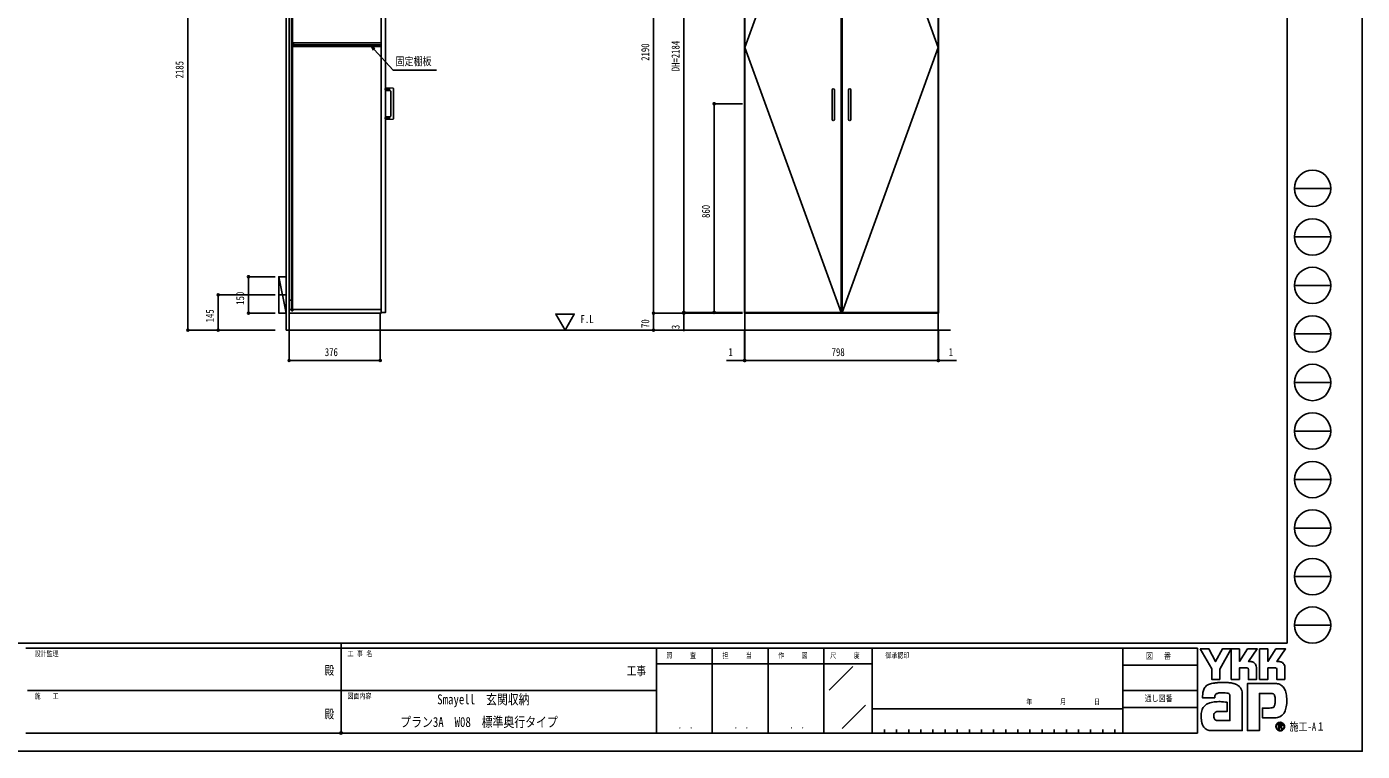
# Model space of a CAD drawing. Units: millimetres, scale not verified. Extents: x -4205 to 4205, y -2970 to 2970.
# Drawn here: x -1301 to 4205, y -2970 to 16 of the extents above; entities that cross this region are included whole.
import ezdxf
from ezdxf.enums import TextEntityAlignment as Align

# ---------------------------------------------------------------- set-up
doc = ezdxf.new("R2010")
doc.units = ezdxf.units.MM
doc.header["$LTSCALE"] = 20
doc.header["$PDMODE"] = 32
doc.header["$PDSIZE"] = 10
for name, color, linetype in [('0-1_USER1', 3, 'Continuous'), ('0-2_YKK_11', 7, 'Continuous'), ('0-3_YKK_12', 2, 'Continuous'), ('0-4_YKK_13', 4, 'Continuous'), ('0-5_YKK_D', 6, 'Continuous'), ('0-6_YKK_ZWAK', 7, 'Continuous'), ('0-7_YSS_K', 3, 'Continuous')]:
    doc.layers.add(name, color=color, linetype=linetype)
doc.styles.add('ＭＳ ゴシック', font='')
doc.styles.get('ＭＳ ゴシック').set_extended_font_data('MS Gothic')

msp = doc.modelspace()

# ---------------------------------------------------------------- linework, layer by layer
at = {"layer": '0-2_YKK_11'}
msp.add_lwpolyline([(160.02, -50.23), (-201.48, -50.23), (-201.48, -65.23), (160.02, -65.23)], close=True, dxfattribs=at)
at = {"layer": '0-3_YKK_12'}
for p, q in [((-208.98, 1016.5), (-208.98, -1154.5)), ((-204.98, 1016.5), (-204.98, -1154.5)), ((162.81, -57.73), (-204.28, -57.73)), ((-264.78, -1089), (-229.19, -1089)), ((-208.98, -1110.5), (-219.48, -1110.5)), ((-219.48, -1149), (-209.48, -1149)), ((-209.48, -1149), (-209.48, -1154.5)), ((-204.48, -1154.5), (-209.48, -1154.5)), ((-204.48, -1149), (160.52, -1149)), ((-204.48, -1149), (-204.48, -1154.5))]:
    msp.add_line(p, q, dxfattribs=at)
for points in [[(-219.48, -1164), (160.52, -1164), (160.52, 1026), (-219.48, 1026)], [(160.52, -1161), (178.52, -1161), (178.52, 1023), (160.52, 1023)], [(1658.02, -1164), (2458.02, -1164), (2458.02, 1026), (1658.02, 1026)], [(1660.02, -1161), (2056.02, -1161), (2056.02, 1023), (1660.02, 1023)], [(2456.02, -1161), (2060.02, -1161), (2060.02, 1023), (2456.02, 1023)], [(-219.48, -1234), (156.52, -1234), (156.52, -1164), (-219.48, -1164)], [(1659.02, -1234), (2457.02, -1234), (2457.02, -1164), (1659.02, -1164)]]:
    msp.add_lwpolyline(points, close=True, dxfattribs=at)
for points in [[(2056.02, 1023), (1660.02, -69), (2056.02, -1161)], [(2060.02, -1161), (2456.02, -69), (2060.02, 1023)]]:
    msp.add_lwpolyline(points, dxfattribs=at)
at = {"layer": '0-4_YKK_13'}
for p, q in [((196.57, -241), (173.42, -241)), ((178.52, -235.49), (209.1, -237.09)), ((178.52, -246.51), (178.52, -235.49)), ((197.62, -247.51), (178.52, -246.51)), ((199.52, -352.49), (199.52, -249.5)), ((210.52, -238.59), (210.52, -363.4)), ((2019.02, -243.57), (2019.02, -365.89)), ((2029.02, -243.57), (2029.02, -365.89)), ((2087.02, -243.57), (2087.02, -365.89)), ((2097.02, -243.57), (2097.02, -365.89)), ((196.57, -361), (173.42, -361))]:
    msp.add_line(p, q, dxfattribs=at)
msp.add_lwpolyline([(209.1, -364.9), (178.52, -366.51), (178.52, -355.49), (197.62, -354.49)], dxfattribs=at)
for centre, radius, start, end in [((197.52, -249.5), 2, 0.20478, 86.80473), ((209.02, -238.59), 1.5, 359.78876, 87.2363), ((2024.02, -244.27), 5.05, 8.0102, 171.9898), ((2092.02, -244.27), 5.05, 8.0102, 171.9898), ((197.52, -352.49), 2, 273.20478, 359.80473), ((209.02, -363.4), 1.5, 272.78876, 0.2363), ((2024.02, -365.19), 5.05, 188.0102, 351.9898), ((2092.02, -365.19), 5.05, 188.0102, 351.9898)]:
    msp.add_arc(centre, radius, start, end, dxfattribs=at)
at = {"layer": '0-5_YKK_D'}
for p, q in [((1283.02, 1026), (1283.02, -1164)), ((1408.02, -1161), (1408.02, 1023)), ((-636.98, -1234), (-636.98, 951)), ((1650.02, -301), (1532.02, -301)), ((1533.02, -1161), (1533.02, -301)), ((-276.92, -1014), (-387.98, -1014)), ((-386.98, -1164), (-386.98, -1014)), ((-276.92, -1089), (-512.98, -1089)), ((-511.98, -1234), (-511.98, -1089)), ((1408.02, -1161), (1408.02, -1144)), ((-276.92, -1164), (-387.98, -1164)), ((1650.02, -1164), (1282.02, -1164)), ((1650.02, -1164), (1282.02, -1164)), ((1283.02, -1164), (1283.02, -1234)), ((1650.02, -1161), (1407.02, -1161)), ((1650.02, -1161), (1407.02, -1161)), ((1650.02, -1164), (1407.02, -1164)), ((1408.02, -1161), (1408.02, -1164)), ((1408.02, -1164), (1408.02, -1238)), ((1650.02, -1161), (1532.02, -1161)), ((-276.92, -1234), (-637.98, -1234)), ((-276.92, -1234), (-512.98, -1234)), ((-219.48, -1239), (-219.48, -1360)), ((156.52, -1239), (156.52, -1360)), ((1650.02, -1234), (1282.02, -1234)), ((1658.02, -1239), (1658.02, -1360)), ((1659.02, -1239), (1659.02, -1360)), ((1659.02, -1239), (1659.02, -1360)), ((2457.02, -1239), (2457.02, -1360)), ((2457.02, -1239), (2457.02, -1360)), ((2458.02, -1239), (2458.02, -1360)), ((156.52, -1359), (-219.48, -1359)), ((1658.02, -1359), (1584.02, -1359)), ((1659.02, -1359), (1658.02, -1359)), ((1659.02, -1359), (1676.02, -1359)), ((1659.02, -1359), (2457.02, -1359)), ((2457.02, -1359), (2440.02, -1359)), ((2457.02, -1359), (2458.02, -1359)), ((2458.02, -1359), (2532.02, -1359))]:
    msp.add_line(p, q, dxfattribs=at)
for points in [[(134.53, -74.8), (119.72, -65.3), (127.8, -80.93)], [(119.72, -65.3), (131.16, -77.86), (208.92, -163.23), (388.77, -163.23)]]:
    msp.add_lwpolyline(points, dxfattribs=at)
for centre in [(1533.02, -301), (-386.98, -1014), (-511.98, -1089), (-386.98, -1164), (1283.02, -1164), (1283.02, -1164), (1408.02, -1161), (1408.02, -1161), (1408.02, -1164), (1533.02, -1161), (-636.98, -1234), (-511.98, -1234), (1283.02, -1234), (-219.48, -1359), (156.52, -1359), (1658.02, -1359), (1659.02, -1359), (1659.02, -1359), (2457.02, -1359), (2457.02, -1359), (2458.02, -1359)]:
    msp.add_circle(centre, 4.25, dxfattribs=at)
at = {"layer": '0-6_YKK_ZWAK'}
for p, q in [((3895.02, 2775), (3895.02, -2525)), ((3925.02, -650), (4075.02, -650)), ((3925.02, -850), (4075.02, -850)), ((3925.02, -1050), (4075.02, -1050)), ((3925.02, -1250), (4075.02, -1250)), ((3925.02, -1450), (4075.02, -1450)), ((3925.02, -1650), (4075.02, -1650)), ((3925.02, -1850), (4075.02, -1850)), ((3925.02, -2050), (4075.02, -2050)), ((3925.02, -2250), (4075.02, -2250)), ((3925.02, -2450), (4075.02, -2450)), ((3895.02, -2525), (-3904.98, -2525)), ((-4.98, -2525), (-4.98, -2895)), ((-4.98, -2545), (-1304.98, -2545)), ((1295.02, -2545), (-4.98, -2545)), ((1525.02, -2545), (1525.02, -2895)), ((1755.02, -2545), (1755.02, -2895)), ((1985.02, -2545), (1985.02, -2895)), ((2185.02, -2545), (1985.02, -2545)), ((3217.52, -2545), (2185.02, -2545)), ((2185.02, -2545), (2185.02, -2895)), ((3217.52, -2545), (3217.52, -2895)), ((3525.02, -2545), (3217.52, -2545)), ((3525.02, -2545), (3525.02, -2895)), ((1985.02, -2610), (1295.02, -2610)), ((1985.02, -2610), (2185.02, -2610)), ((2007.1, -2718.29), (2105.04, -2620.36)), ((3217.52, -2615), (3525.02, -2615)), ((-1297.48, -2720), (-4.98, -2720)), ((-4.98, -2720), (1295.02, -2720)), ((3217.52, -2720), (3525.02, -2720)), ((2060.67, -2875.99), (2156.89, -2779.77)), ((2185.02, -2795), (3217.52, -2795)), ((3525.02, -2790), (3217.52, -2790)), ((-1304.98, -2895), (-4.98, -2895)), ((-4.98, -2895), (1295.02, -2895)), ((1295.02, -2895), (1985.02, -2895)), ((1985.02, -2895), (2185.02, -2895)), ((2185.02, -2895), (3217.52, -2895)), ((2235.02, -2880), (2235.02, -2895)), ((2285.02, -2880), (2285.02, -2895)), ((2335.02, -2880), (2335.02, -2895)), ((2385.02, -2880), (2385.02, -2895)), ((2435.02, -2880), (2435.02, -2895)), ((2485.02, -2880), (2485.02, -2895)), ((2535.02, -2880), (2535.02, -2895)), ((2585.02, -2880), (2585.02, -2895)), ((2635.02, -2880), (2635.02, -2895)), ((2685.02, -2880), (2685.02, -2895)), ((2735.02, -2880), (2735.02, -2895)), ((2785.02, -2880), (2785.02, -2895)), ((2835.02, -2880), (2835.02, -2895)), ((2885.02, -2880), (2885.02, -2895)), ((2935.02, -2880), (2935.02, -2895)), ((2985.02, -2880), (2985.02, -2895)), ((3035.02, -2880), (3035.02, -2895)), ((3085.02, -2880), (3085.02, -2895)), ((3135.02, -2880), (3135.02, -2895)), ((3185.02, -2880), (3185.02, -2895)), ((3217.52, -2895), (3525.02, -2895)), ((3866.67, -2883.98), (3866.67, -2883.98))]:
    msp.add_line(p, q, dxfattribs=at)
for points in [[(-4205, -2970), (4205, -2970), (4205, 2970), (-4205, 2970)], [(3536.02, -2548), (3572.83, -2548), (3600.47, -2600.1), (3628.04, -2548), (3664.88, -2548), (3617.67, -2631.99), (3617.67, -2674.13), (3584.1, -2674.13), (3584.1, -2630.86)]]:
    msp.add_lwpolyline(points, close=True, dxfattribs=at)
for points in [[(1985.02, -2545), (1295.02, -2545), (1295.02, -2895)], [(3730.55, -2626.61), (3698.77, -2626.61), (3698.77, -2674.1), (3664.91, -2674.1), (3664.91, -2548), (3698.77, -2548), (3698.77, -2599.58), (3732.07, -2548), (3771.84, -2548), (3736.16, -2600.21), (3737.42, -2600.21), (3738.82, -2600.21), (3740.25, -2600.21), (3741.63, -2600.21), (3742.87, -2600.21), (3743.86, -2600.21), (3744.52, -2600.21), (3744.77, -2600.21)], [(3847.51, -2626.61), (3815.77, -2626.61), (3815.77, -2674.13), (3781.9, -2674.13), (3781.9, -2548), (3815.77, -2548), (3815.77, -2599.58), (3849.03, -2548), (3888.8, -2548), (3853.12, -2600.21), (3854.4, -2600.21), (3855.8, -2600.21), (3857.24, -2600.21), (3858.61, -2600.21), (3859.84, -2600.21), (3860.83, -2600.21), (3861.49, -2600.21), (3861.73, -2600.21)], [(3754.51, -2602.21), (3758.55, -2604.52), (3761.97, -2607.53), (3764.73, -2611.12), (3766.76, -2615.15), (3768.01, -2619.5), (3768.44, -2624.04), (3768.44, -2674.22), (3735.41, -2674.22), (3735.41, -2631.41)], [(3871.48, -2602.21), (3875.54, -2604.52), (3878.97, -2607.53), (3881.74, -2611.12), (3883.78, -2615.15), (3885.05, -2619.5), (3885.48, -2624.04), (3885.48, -2674.13), (3852.37, -2674.13), (3852.37, -2631.41)], [(3828.87, -2731.51), (3781.19, -2731.51), (3781.19, -2885), (3731.23, -2885), (3731.23, -2690.79), (3847.35, -2690.79)], [(3604.8, -2732.31), (3602.47, -2733.62), (3600.66, -2735.22), (3599.29, -2737.08), (3598.29, -2739.2), (3597.61, -2741.53), (3597.16, -2744.07), (3596.89, -2746.79), (3596.73, -2749.67), (3546.74, -2749.79), (3546.89, -2742.95), (3547.17, -2735.27)], [(3707.71, -2719.17), (3709.13, -2724.9), (3709.93, -2731.04), (3710.18, -2737.59), (3710.18, -2885), (3589.55, -2885)], [(3623.95, -2765.53), (3633.41, -2766.15), (3640.84, -2766.99), (3645.71, -2767.77), (3647.45, -2768.23), (3647.45, -2806.47), (3641.92, -2805.89), (3635.86, -2805.56), (3629.65, -2805.43), (3623.69, -2805.45), (3618.37, -2805.56), (3614.08, -2805.71), (3611.23, -2805.84), (3610.19, -2805.89), (3605.86, -2806.68), (3602.13, -2807.92), (3599, -2809.61), (3596.47, -2811.77), (3594.53, -2814.4), (3593.18, -2817.5), (3592.44, -2821.1), (3592.29, -2825.19), (3592.76, -2829.69), (3593.72, -2833.41), (3595.09, -2836.42), (3596.83, -2838.79), (3598.86, -2840.59), (3601.13, -2841.91), (3603.59, -2842.79), (3606.16, -2843.32), (3659.26, -2843.32), (3659.26, -2745.07), (3659.28, -2743.13), (3659.18, -2741.22), (3658.93, -2739.39), (3658.5, -2737.65), (3657.86, -2736.02), (3656.99, -2734.55), (3655.84, -2733.24), (3654.39, -2732.12)], [(3654.39, -2732.12), (3651.27, -2730.9), (3646.29, -2729.87), (3639.94, -2729.1), (3632.71, -2728.69), (3625.08, -2728.73), (3617.56, -2729.28)], [(3845.83, -2761), (3845.76, -2754.63), (3845.46, -2748.9), (3844.74, -2743.86), (3843.44, -2739.59)], [(3878.71, -2704.51), (3881.97, -2708.62), (3884.41, -2712.61), (3886.12, -2716.22)], [(3874.56, -2820.97), (3869.95, -2824.56), (3865.14, -2827.38), (3860.18, -2829.48), (3855.1, -2830.92), (3849.93, -2831.74), (3844.72, -2832.01), (3793.36, -2832.01), (3793.36, -2791.66), (3822.32, -2791.66), (3827.66, -2791.59), (3832.36, -2791.13), (3836.39, -2789.95)], [(3874.61, -2862.6), (3874.58, -2862.01), (3874.51, -2861.45), (3874.39, -2860.9), (3874.22, -2860.39), (3874, -2859.9), (3873.74, -2859.44), (3873.43, -2859.01), (3873.08, -2858.61), (3872.62, -2858.2), (3872.1, -2857.85), (3871.54, -2857.54), (3870.93, -2857.29), (3870.28, -2857.1), (3869.58, -2856.96), (3868.85, -2856.87), (3868.08, -2856.84), (3860.5, -2856.84), (3860.5, -2879.14), (3862.79, -2879.14), (3862.79, -2859.12), (3868.08, -2859.12), (3868.62, -2859.14), (3869.14, -2859.19), (3869.62, -2859.28), (3870.06, -2859.4), (3870.47, -2859.56), (3870.84, -2859.75), (3871.17, -2859.97), (3871.47, -2860.22)], [(3872.36, -2862.6), (3872.22, -2863.67), (3871.84, -2864.51), (3871.26, -2865.16), (3870.55, -2865.62), (3869.74, -2865.94), (3868.9, -2866.14), (3868.08, -2866.24), (3867.33, -2866.27), (3865.34, -2866.27), (3866.35, -2867.97), (3872.89, -2879.22), (3875.51, -2879.22), (3869.2, -2868.39), (3869.79, -2868.27), (3870.36, -2868.12), (3870.89, -2867.94), (3871.4, -2867.73), (3871.87, -2867.49), (3872.31, -2867.22), (3872.71, -2866.91), (3873.08, -2866.58)]]:
    msp.add_lwpolyline(points, dxfattribs=at)
for centre in [(4000.02, -650), (4000.02, -850), (4000.02, -1050), (4000.02, -1250), (4000.02, -1450), (4000.02, -1650), (4000.02, -1850), (4000.02, -2050), (4000.02, -2250), (4000.02, -2450)]:
    msp.add_circle(centre, 75, dxfattribs=at)
for centre, radius, start, end in [((3730.72, -2631.29), 4.69, 358.57817, 92.1683), ((3744.82, -2625.19), 24.98, 78.26798, 90.11215), ((3745.17, -2623.37), 23.12, 66.19963, 78.22058), ((3847.71, -2631.27), 4.67, 358.29941, 92.43455), ((3861.78, -2625.23), 25.02, 78.27851, 90.10826), ((3862.12, -2623.48), 23.23, 66.2483, 78.23226), ((3584.93, -2728.01), 36.18, 122.60463, 137.83438), ((3589.72, -2735.75), 45.28, 108.37421, 122.42809), ((3597.29, -2762.69), 73.25, 100.93159, 107.35499), ((3622.05, -2882.82), 195.9, 97.86054, 101.37938), ((3633.68, -2963.58), 277.49, 94.90201, 97.9576), ((3634.47, -2970.05), 284, 91.6169, 94.94971), ((3633.37, -2924.06), 238, 87.51794, 91.66439), ((3636.46, -2857.78), 171.65, 81.92631, 87.59083), ((3645.59, -2795.23), 108.44, 73.67137, 82.05943), ((3659.13, -2749.92), 61.15, 60.60528, 73.9085), ((3664.67, -2738.86), 48.8, 52.17347, 59.90542), ((3845.45, -2744.21), 53.45, 78.73198, 87.96551), ((3847.02, -2736.2), 45.29, 69.03034, 78.69541), ((3848.48, -2732.3), 41.13, 59.39484, 68.9885), ((3849.16, -2731.11), 39.76, 50.3012, 59.3616), ((3637.8, -2740.46), 90.78, 171.55622, 176.72493), ((3607.04, -2735.87), 59.68, 163.48385, 171.57982), ((3591.61, -2731.29), 43.58, 152.2125, 163.4865), ((3584.94, -2727.84), 36.07, 138.03852, 152.12015), ((3617.99, -2763.63), 33.98, 102.4979, 112.84632), ((3624.57, -2791.99), 63.1, 96.37207, 102.75341), ((3669.63, -2732.45), 40.69, 43.55042, 52.14561), ((3672.36, -2729.81), 36.9, 34.48659, 43.50182), ((3672.38, -2729.75), 36.85, 25.58915, 34.43128), ((3669.1, -2731.29), 40.47, 17.43089, 25.54591), ((3829.14, -2756.01), 24.5, 77.94572, 90.63794), ((3831.27, -2746.02), 14.29, 60.20991, 77.92418), ((3832.65, -2743.42), 11.35, 39.8078, 59.75378), ((3830.71, -2744.9), 13.79, 22.65544, 39.38165), ((3848.91, -2731.39), 40.13, 42.05209, 50.28551), ((3829.09, -2742.81), 62.92, 14.76267, 25.00486), ((3790.5, -2753.33), 102.92, 7.9139, 14.95041), ((3751.96, -2758.93), 141.87, 2.54376, 8.01251), ((3729.86, -2760.1), 163.99, 357.76419, 2.60674), ((3608.98, -2820.7), 68, 164.97537, 174.56739), ((3592.46, -2816.29), 50.9, 153.89178, 164.94341), ((3584.93, -2812.67), 42.55, 142.04688, 153.80771), ((3583.47, -2811.63), 40.76, 130.60221, 141.94427), ((3585.88, -2814.51), 44.52, 120.60724, 130.53081), ((3590.62, -2822.57), 53.87, 112.58838, 120.58162), ((3596.99, -2837.9), 70.47, 106.61303, 112.59024), ((3607.02, -2871.61), 105.64, 99.87193, 106.59825), ((3612.64, -2903.27), 137.79, 94.78469, 99.91711), ((3615.38, -2934.77), 169.41, 90.80099, 94.81812), ((3615.8, -2958.23), 192.87, 87.57779, 90.82714), ((3831.72, -2779.43), 11.51, 293.91672, 314.09376), ((3830.15, -2778.04), 13.6, 314.78099, 333.92928), ((3820.05, -2773.14), 24.83, 334.00676, 347.34989), ((3792.5, -2766.76), 53.11, 347.14308, 355.40008), ((3732.2, -2761.58), 113.62, 355.2339, 0.29193), ((3850.36, -2789.43), 39.35, 326.23251, 339.61931), ((3813.41, -2775.12), 78.97, 339.22498, 347.31457), ((3769.15, -2764.79), 124.42, 347.15166, 352.97565), ((3736.17, -2760.5), 157.68, 352.8937, 357.82206), ((3638.13, -2823.49), 97.29, 174.55588, 182.47272), ((3692.5, -2822.63), 151.65, 181.90948, 187.89042), ((3628.69, -2831.61), 87.22, 187.80471, 196.36971), ((3595, -2841.56), 52.09, 196.3102, 208.20993), ((3866.7, -2868.19), 17.64, 90.09157, 179.92363), ((3866.59, -2868.13), 15.69, 134.8007, 180.12175), ((3866.64, -2868.04), 15.66, 89.86602, 135.149), ((3866.7, -2868.16), 17.61, 44.93442, 90.08536), ((3866.71, -2868.16), 15.78, 45.03108, 90.11509), ((3869.01, -2862.5), 3.35, 358.3894, 42.86139), ((3869.07, -2862.76), 5.53, 316.37674, 1.6565), ((3841.23, -2783.39), 50.24, 311.57033, 318.66243), ((3866.72, -2868.17), 15.77, 0.00643, 45.07115), ((3835.41, -2778.29), 57.97, 318.67367, 325.29112), ((3866.84, -2868.1), 17.47, 359.78949, 45.13288), ((3580.34, -2849.36), 35.47, 208.29777, 223.35561), ((3577.03, -2852.28), 31.07, 223.64205, 239.63663), ((3579.77, -2847.28), 36.77, 239.8785, 253.65355), ((3584.8, -2830.01), 54.75, 253.69102, 263.74909), ((3589.06, -2792.1), 92.9, 263.68487, 270.30455), ((3866.59, -2868.21), 17.53, 179.86065, 225.14399), ((3866.53, -2868.23), 15.62, 179.75513, 225.29722), ((3866.68, -2868.21), 17.59, 224.94536, 269.98445), ((3866.64, -2868.37), 15.61, 224.62822, 270.10973), ((3866.65, -2868.14), 15.84, 270.09072, 359.90926), ((3866.68, -2868.12), 17.68, 269.98802, 314.93777), ((3866.8, -2868.24), 17.51, 314.92572, 0.23508)]:
    msp.add_arc(centre, radius, start, end, dxfattribs=at)
msp.add_point((-4.98, -2895), dxfattribs=at)
at = {"layer": '0-7_YSS_K'}
for p, q in [((-231.98, -1234), (-231.98, 1109.81)), ((-219.48, -1234), (-219.48, 1109.81)), ((-231.98, -1164), (-261.98, -1014)), ((2506.84, -1234), (-231.98, -1234))]:
    msp.add_line(p, q, dxfattribs=at)
for points in [[(-231.98, -1164), (-261.98, -1164), (-261.98, -1014), (-231.98, -1014)], [(918.1, -1234), (956.27, -1167.89), (879.94, -1167.89)]]:
    msp.add_lwpolyline(points, close=True, dxfattribs=at)

# ---------------------------------------------------------------- texts
at = {"layer": '0-1_USER1', "style": 'ＭＳ ゴシック', "width": 0.8}
for s, height, p in [('F.L', 32.99, (982, -1215)), ('Smayell\u3000玄関収納', 41.06, (391.15, -2788.83)), ('プラン3A\u3000W08\u3000標準奥行タイプ', 41.06, (238.83, -2882.17))]:
    msp.add_text(s, height=height, dxfattribs=at).set_placement(p, align=Align.BOTTOM_LEFT)
at = {"layer": '0-5_YKK_D', "style": 'ＭＳ ゴシック', "width": 0.8}
for s, p in [('2190', (1275.02, -124.2)), ('DH=2184', (1400.02, -167.4)), ('2185', (-644.98, -196.7)), ('860', (1525.02, -771.8)), ('150', (-394.98, -1129.8)), ('145', (-519.98, -1202.3)), ('70', (1275.02, -1225.4)), ('3', (1400.02, -1230))]:
    msp.add_text(s, height=32.99, rotation=90, dxfattribs=at).set_placement(p, align=Align.BOTTOM_LEFT)
for s, p in [('固定棚板', (219.66, -152.64)), ('376', (-72.28, -1351)), ('1', (1592.02, -1351)), ('798', (2017.22, -1351)), ('1', (2500.02, -1351))]:
    msp.add_text(s, height=32.99, dxfattribs=at).set_placement(p, align=Align.BOTTOM_LEFT)
at = {"layer": '0-6_YKK_ZWAK', "style": 'ＭＳ ゴシック', "width": 0.8}
for s, height, p in [('設計監理', 21.99, (-1268.31, -2585)), ('工 事 名', 21.99, (21.27, -2585)), ('照     査', 21.99, (1336.42, -2592.5)), ('担     当', 21.99, (1567.22, -2592.5)), ('作     図', 21.99, (1797.22, -2592.5)), ('尺     度', 21.99, (2011.42, -2592.5)), ('御承認印', 21.99, (2239.14, -2592.5)), ('図\u3000 番', 25.66, (3313.4, -2597.5)), ('殿', 36.66, (-73.67, -2665.83)), ('工事', 36.66, (1172.33, -2667.46)), ('施\u3000\u3000工', 21.99, (-1268.31, -2760)), ('図面内容', 21.99, (21.27, -2760)), ('年        月        日', 21.99, (2819.91, -2783.21)), ('通し図番', 25.66, (3307.8, -2772.5)), ('殿', 36.66, (-73.67, -2845.83)), ('施工-A１', 32.99, (3905.02, -2895)), ('． ．', 25.92, (1385, -2884.35)), ('． ．', 25.92, (1615, -2884.35)), ('． ．', 25.92, (1845, -2884.35))]:
    msp.add_text(s, height=height, dxfattribs=at).set_placement(p, align=Align.BOTTOM_LEFT)

doc.saveas('drawing.dxf')
